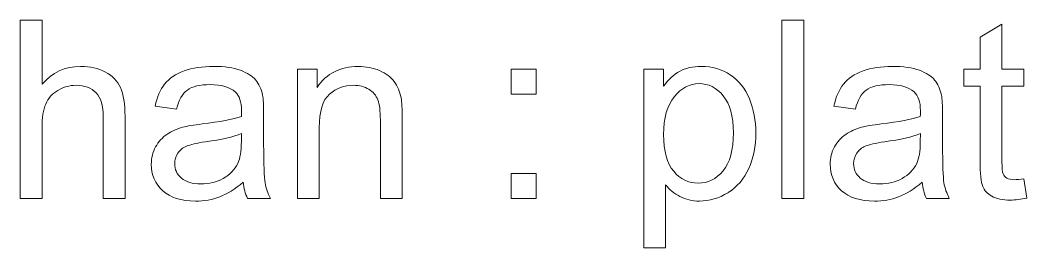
# Model space of a CAD drawing. Header units: millimetres. Extents: x -347 to 347, y -356 to 356.
# Drawn here: x 174.5 to 277.1, y 24.5 to 47.7 of the extents above; entities that cross this region are included whole.
import ezdxf

# ---------------------------------------------------------------- set-up
doc = ezdxf.new("R2010")
doc.units = ezdxf.units.MM
doc.header["$MEASUREMENT"] = 0
doc.layers.add('Layer 1', color=7, linetype='Continuous')

msp = doc.modelspace()

# ---------------------------------------------------------------- linework, layer by layer
at = {"layer": 'Layer 1', "color": 250, "lineweight": 9}
for points, knots in [([(174.4717, 29.5444), (174.4717, 29.5444), (174.4717, 47.7308), (174.4717, 47.7308), (174.4717, 47.7308), (174.4717, 47.7308), (174.4717, 47.7308), (174.4717, 47.7308), (174.4717, 47.7308), (174.4717, 47.7308), (176.7068, 47.7308), (176.7068, 47.7308), (176.7068, 47.7308), (176.7068, 47.7308), (176.7068, 47.7308), (176.7068, 47.7307), (176.7068, 47.7307), (176.7068, 47.7307), (176.7068, 41.1861), (176.7068, 41.1861), (176.7068, 41.1861), (176.7068, 41.1861), (176.7068, 41.1861), (176.7068, 41.1861), (176.7068, 41.1861), (177.744, 42.401), (179.0522, 43.0064), (180.6353, 43.0064), (180.6353, 43.0064), (180.6353, 43.0064), (180.6353, 43.0064), (180.6353, 43.0064), (180.6353, 43.0064), (181.6048, 43.0063), (182.4472, 42.8159), (183.1669, 42.4307), (183.1669, 42.4307), (183.1669, 42.4307), (183.1669, 42.4306), (183.1669, 42.4306), (183.1669, 42.4306), (183.8823, 42.0453), (184.3945, 41.5163), (184.7036, 40.8389), (184.7036, 40.8389), (184.7036, 40.8389), (184.7036, 40.8388), (184.7036, 40.8388), (184.7036, 40.8388), (185.0126, 40.1615), (185.1651, 39.1752), (185.1651, 37.8883), (185.1651, 37.8883), (185.1651, 37.8883), (185.1651, 37.8883), (185.1651, 37.8882), (185.1651, 37.8882), (185.1651, 37.8882), (185.1651, 29.5444), (185.1651, 29.5444), (185.1651, 29.5444), (185.1651, 29.5444), (185.1651, 29.5444), (185.1651, 29.5444), (185.1651, 29.5444), (185.1651, 29.5444), (182.9298, 29.5444), (182.9298, 29.5444), (182.9298, 29.5444), (182.9298, 29.5444), (182.9298, 29.5444), (182.9298, 29.5444), (182.9298, 29.5444), (182.9298, 29.5444), (182.9298, 37.8798), (182.9298, 37.8798), (182.9298, 37.8798), (182.9298, 37.8798), (182.9298, 37.8798), (182.9298, 37.8798), (182.9298, 37.8798), (182.9298, 38.9932), (182.6886, 39.806), (182.2101, 40.314), (182.2101, 40.314), (182.2101, 40.314), (182.2101, 40.314), (182.2101, 40.314), (182.2101, 40.314), (181.7276, 40.822), (181.0502, 41.076), (180.1698, 41.076), (180.1698, 41.076), (180.1698, 41.076), (180.1698, 41.076), (180.1698, 41.076), (180.1698, 41.076), (179.5135, 41.0759), (178.8955, 40.9067), (178.3155, 40.5638), (178.3155, 40.5638), (178.3155, 40.5638), (178.3155, 40.5637), (178.3155, 40.5637), (178.3155, 40.5637), (177.7356, 40.2208), (177.3249, 39.7552), (177.0751, 39.1668), (177.0751, 39.1668), (177.0751, 39.1668), (177.0751, 39.1667), (177.0751, 39.1667), (177.0751, 39.1667), (176.8296, 38.5825), (176.7068, 37.774), (176.7068, 36.7411), (176.7068, 36.7411), (176.7068, 36.7411), (176.7068, 36.7411), (176.7068, 36.741), (176.7068, 36.741), (176.7068, 36.741), (176.7068, 29.5444), (176.7068, 29.5444), (176.7068, 29.5444), (176.7068, 29.5444), (176.7068, 29.5444), (176.7068, 29.5444), (176.7068, 29.5444), (176.7068, 29.5444), (174.4717, 29.5444), (174.4717, 29.5444)], [0, 0, 0, 0, 0.02941176, 0.02941176, 0.02941176, 0.02941176, 0.05882353, 0.05882353, 0.05882353, 0.05882353, 0.08823529, 0.08823529, 0.08823529, 0.08823529, 0.11764706, 0.11764706, 0.11764706, 0.11764706, 0.14705882, 0.14705882, 0.14705882, 0.14705882, 0.17647059, 0.17647059, 0.17647059, 0.17647059, 0.20588235, 0.20588235, 0.20588235, 0.20588235, 0.23529412, 0.23529412, 0.23529412, 0.23529412, 0.26470588, 0.26470588, 0.26470588, 0.26470588, 0.29411765, 0.29411765, 0.29411765, 0.29411765, 0.32352941, 0.32352941, 0.32352941, 0.32352941, 0.35294118, 0.35294118, 0.35294118, 0.35294118, 0.38235294, 0.38235294, 0.38235294, 0.38235294, 0.41176471, 0.41176471, 0.41176471, 0.41176471, 0.44117647, 0.44117647, 0.44117647, 0.44117647, 0.47058824, 0.47058824, 0.47058824, 0.47058824, 0.5, 0.5, 0.5, 0.5, 0.52941176, 0.52941176, 0.52941176, 0.52941176, 0.55882353, 0.55882353, 0.55882353, 0.55882353, 0.58823529, 0.58823529, 0.58823529, 0.58823529, 0.61764706, 0.61764706, 0.61764706, 0.61764706, 0.64705882, 0.64705882, 0.64705882, 0.64705882, 0.67647059, 0.67647059, 0.67647059, 0.67647059, 0.70588235, 0.70588235, 0.70588235, 0.70588235, 0.73529412, 0.73529412, 0.73529412, 0.73529412, 0.76470588, 0.76470588, 0.76470588, 0.76470588, 0.79411765, 0.79411765, 0.79411765, 0.79411765, 0.82352941, 0.82352941, 0.82352941, 0.82352941, 0.85294118, 0.85294118, 0.85294118, 0.85294118, 0.88235294, 0.88235294, 0.88235294, 0.88235294, 0.91176471, 0.91176471, 0.91176471, 0.91176471, 0.94117647, 0.94117647, 0.94117647, 0.94117647, 1, 1, 1, 1]), ([(252.0982, 29.5444), (252.0982, 29.5444), (252.0982, 47.7308), (252.0982, 47.7308), (252.0982, 47.7308), (252.0982, 47.7308), (252.0982, 47.7308), (252.0982, 47.7308), (252.0982, 47.7308), (252.0982, 47.7308), (254.3334, 47.7308), (254.3334, 47.7308), (254.3334, 47.7308), (254.3334, 47.7308), (254.3334, 47.7308), (254.3334, 47.7307), (254.3334, 47.7307), (254.3334, 47.7307), (254.3334, 29.5444), (254.3334, 29.5444), (254.3334, 29.5444), (254.3334, 29.5444), (254.3334, 29.5444), (254.3334, 29.5444), (254.3334, 29.5444), (254.3334, 29.5444), (252.0982, 29.5444), (252.0982, 29.5444)], [0, 0, 0, 0, 0.125, 0.125, 0.125, 0.125, 0.25, 0.25, 0.25, 0.25, 0.375, 0.375, 0.375, 0.375, 0.5, 0.5, 0.5, 0.5, 0.625, 0.625, 0.625, 0.625, 0.75, 0.75, 0.75, 0.75, 1, 1, 1, 1]), ([(276.77, 31.5383), (276.77, 31.5383), (277.0748, 29.5656), (277.0748, 29.5656), (277.0748, 29.5656), (277.0748, 29.5656), (277.0748, 29.5655), (277.0748, 29.5655), (277.0748, 29.5655), (276.4483, 29.4342), (275.8852, 29.3666), (275.3942, 29.3666), (275.3942, 29.3666), (275.3942, 29.3666), (275.3942, 29.3666), (275.3942, 29.3666), (275.3942, 29.3666), (274.5856, 29.3666), (273.9591, 29.4936), (273.5103, 29.7518), (273.5103, 29.7518), (273.5103, 29.7518), (273.5103, 29.7518), (273.5103, 29.7518), (273.5103, 29.7518), (273.0658, 30.0101), (272.7526, 30.3445), (272.5705, 30.7636), (272.5705, 30.7636), (272.5705, 30.7636), (272.5705, 30.7636), (272.5705, 30.7636), (272.5705, 30.7636), (272.3885, 31.1827), (272.2996, 32.0632), (272.2996, 33.4052), (272.2996, 33.4052), (272.2996, 33.4052), (272.2996, 33.4052), (272.2996, 33.4052), (272.2996, 33.4052), (272.2996, 33.4052), (272.2996, 40.9998), (272.2996, 40.9998), (272.2996, 40.9998), (272.2996, 40.9998), (272.2996, 40.9998), (272.2996, 40.9998), (272.2996, 40.9998), (272.2996, 40.9998), (270.6486, 40.9998), (270.6486, 40.9998), (270.6486, 40.9998), (270.6486, 40.9998), (270.6486, 40.9998), (270.6486, 40.9998), (270.6486, 40.9998), (270.6486, 40.9998), (270.6486, 42.727), (270.6486, 42.727), (270.6486, 42.727), (270.6486, 42.727), (270.6486, 42.727), (270.6486, 42.727), (270.6486, 42.727), (270.6486, 42.727), (272.2996, 42.727), (272.2996, 42.727), (272.2996, 42.727), (272.2996, 42.727), (272.2996, 42.727), (272.2996, 42.727), (272.2996, 42.727), (272.2996, 42.727), (272.2996, 45.9867), (272.2996, 45.9867), (272.2996, 45.9867), (272.2996, 45.9867), (272.2996, 45.9867), (272.2996, 45.9867), (272.2996, 45.9867), (272.2996, 45.9867), (274.5348, 47.3286), (274.5348, 47.3286), (274.5348, 47.3286), (274.5348, 47.3286), (274.5348, 47.3286), (274.5348, 47.3285), (274.5348, 47.3285), (274.5348, 47.3285), (274.5348, 42.727), (274.5348, 42.727), (274.5348, 42.727), (274.5348, 42.727), (274.5348, 42.727), (274.5348, 42.727), (274.5348, 42.727), (274.5348, 42.727), (276.77, 42.727), (276.77, 42.727), (276.77, 42.727), (276.77, 42.727), (276.77, 42.727), (276.77, 42.7269), (276.77, 42.7269), (276.77, 42.7269), (276.77, 40.9998), (276.77, 40.9998), (276.77, 40.9998), (276.77, 40.9998), (276.77, 40.9998), (276.77, 40.9998), (276.77, 40.9998), (276.77, 40.9998), (274.5348, 40.9998), (274.5348, 40.9998), (274.5348, 40.9998), (274.5348, 40.9998), (274.5348, 40.9998), (274.5348, 40.9997), (274.5348, 40.9997), (274.5348, 40.9997), (274.5348, 33.2782), (274.5348, 33.2782), (274.5348, 33.2782), (274.5348, 33.2782), (274.5348, 33.2781), (274.5348, 33.2781), (274.5348, 33.2781), (274.5348, 32.6389), (274.5729, 32.2283), (274.6533, 32.0463), (274.6533, 32.0463), (274.6533, 32.0463), (274.6533, 32.0462), (274.6533, 32.0462), (274.6533, 32.0462), (274.7295, 31.8642), (274.8565, 31.7203), (275.0343, 31.6103), (275.0343, 31.6103), (275.0343, 31.6103), (275.0343, 31.6102), (275.0343, 31.6102), (275.0343, 31.6102), (275.2121, 31.5043), (275.4661, 31.4494), (275.7963, 31.4494), (275.7963, 31.4494), (275.7963, 31.4494), (275.7963, 31.4494), (275.7963, 31.4494), (275.7963, 31.4494), (276.0419, 31.4494), (276.3678, 31.479), (276.77, 31.5383)], [0, 0, 0, 0, 0.025, 0.025, 0.025, 0.025, 0.05, 0.05, 0.05, 0.05, 0.075, 0.075, 0.075, 0.075, 0.1, 0.1, 0.1, 0.1, 0.125, 0.125, 0.125, 0.125, 0.15, 0.15, 0.15, 0.15, 0.175, 0.175, 0.175, 0.175, 0.2, 0.2, 0.2, 0.2, 0.225, 0.225, 0.225, 0.225, 0.25, 0.25, 0.25, 0.25, 0.275, 0.275, 0.275, 0.275, 0.3, 0.3, 0.3, 0.3, 0.325, 0.325, 0.325, 0.325, 0.35, 0.35, 0.35, 0.35, 0.375, 0.375, 0.375, 0.375, 0.4, 0.4, 0.4, 0.4, 0.425, 0.425, 0.425, 0.425, 0.45, 0.45, 0.45, 0.45, 0.475, 0.475, 0.475, 0.475, 0.5, 0.5, 0.5, 0.5, 0.525, 0.525, 0.525, 0.525, 0.55, 0.55, 0.55, 0.55, 0.575, 0.575, 0.575, 0.575, 0.6, 0.6, 0.6, 0.6, 0.625, 0.625, 0.625, 0.625, 0.65, 0.65, 0.65, 0.65, 0.675, 0.675, 0.675, 0.675, 0.7, 0.7, 0.7, 0.7, 0.725, 0.725, 0.725, 0.725, 0.75, 0.75, 0.75, 0.75, 0.775, 0.775, 0.775, 0.775, 0.8, 0.8, 0.8, 0.8, 0.825, 0.825, 0.825, 0.825, 0.85, 0.85, 0.85, 0.85, 0.875, 0.875, 0.875, 0.875, 0.9, 0.9, 0.9, 0.9, 0.925, 0.925, 0.925, 0.925, 0.95, 0.95, 0.95, 0.95, 1, 1, 1, 1]), ([(197.2088, 31.1954), (196.3791, 30.4884), (195.579, 29.9931), (194.8127, 29.701), (194.8127, 29.701), (194.8127, 29.701), (194.8127, 29.7009), (194.8127, 29.7009), (194.8127, 29.7009), (194.0465, 29.4088), (193.2252, 29.265), (192.3447, 29.265), (192.3447, 29.265), (192.3447, 29.265), (192.3447, 29.265), (192.3447, 29.265), (192.3447, 29.265), (190.8969, 29.265), (189.7835, 29.6164), (189.0046, 30.3233), (189.0046, 30.3233), (189.0046, 30.3233), (189.0046, 30.3233), (189.0046, 30.3233), (189.0046, 30.3233), (188.2257, 31.0261), (187.8362, 31.9278), (187.8362, 33.0242), (187.8362, 33.0242), (187.8362, 33.0242), (187.8362, 33.0242), (187.8362, 33.0242), (187.8362, 33.0242), (187.8362, 33.6677), (187.9844, 34.2561), (188.2765, 34.7895), (188.2765, 34.7895), (188.2765, 34.7895), (188.2765, 34.7895), (188.2765, 34.7895), (188.2765, 34.7895), (188.5728, 35.3229), (188.958, 35.7462), (189.4323, 36.068), (189.4323, 36.068), (189.4323, 36.068), (189.4323, 36.068), (189.4323, 36.068), (189.4323, 36.068), (189.9105, 36.3897), (190.4439, 36.6352), (191.0408, 36.8003), (191.0408, 36.8003), (191.0408, 36.8003), (191.0408, 36.8003), (191.0408, 36.8003), (191.0408, 36.8003), (191.4811, 36.9146), (192.1457, 37.0247), (193.0305, 37.1348), (193.0305, 37.1348), (193.0305, 37.1348), (193.0305, 37.1348), (193.0305, 37.1348), (193.0305, 37.1348), (194.8339, 37.3464), (196.1674, 37.6047), (197.0183, 37.901), (197.0183, 37.901), (197.0183, 37.901), (197.0183, 37.901), (197.0183, 37.901), (197.0183, 37.901), (197.0268, 38.2058), (197.031, 38.4005), (197.031, 38.481), (197.031, 38.481), (197.031, 38.481), (197.031, 38.481), (197.031, 38.481), (197.031, 38.481), (197.031, 39.3869), (196.8193, 40.0261), (196.396, 40.3987), (196.396, 40.3987), (196.396, 40.3987), (196.396, 40.3987), (196.396, 40.3987), (196.396, 40.3987), (195.8245, 40.9024), (194.9736, 41.1522), (193.8475, 41.1522), (193.8475, 41.1522), (193.8475, 41.1522), (193.8475, 41.1522), (193.8475, 41.1522), (193.8475, 41.1522), (192.7934, 41.1521), (192.0145, 40.9659), (191.515, 40.5976), (191.515, 40.5976), (191.515, 40.5976), (191.515, 40.5975), (191.515, 40.5975), (191.515, 40.5975), (191.0112, 40.2292), (190.6429, 39.5774), (190.4016, 38.6376), (190.4016, 38.6376), (190.4016, 38.6376), (190.4016, 38.6376), (190.4016, 38.6376), (190.4016, 38.6376), (190.4016, 38.6376), (188.2172, 38.9424), (188.2172, 38.9424), (188.2172, 38.9424), (188.2172, 38.9424), (188.2172, 38.9424), (188.2172, 38.9424), (188.2172, 38.9424), (188.4162, 39.878), (188.7421, 40.6357), (189.1993, 41.2115), (189.1993, 41.2115), (189.1993, 41.2115), (189.1993, 41.2115), (189.1993, 41.2115), (189.1993, 41.2115), (189.6566, 41.7872), (190.3169, 42.2275), (191.1805, 42.5407), (191.1805, 42.5407), (191.1805, 42.5407), (191.1805, 42.5407), (191.1805, 42.5407), (191.1805, 42.5407), (192.0399, 42.8498), (193.0432, 43.0064), (194.1777, 43.0064), (194.1777, 43.0064), (194.1777, 43.0064), (194.1777, 43.0064), (194.1777, 43.0064), (194.1777, 43.0064), (195.3038, 43.0063), (196.2224, 42.8752), (196.9294, 42.6085), (196.9294, 42.6085), (196.9294, 42.6085), (196.9294, 42.6084), (196.9294, 42.6084), (196.9294, 42.6084), (197.6321, 42.3417), (198.1528, 42.0116), (198.483, 41.6094), (198.483, 41.6094), (198.483, 41.6094), (198.483, 41.6093), (198.483, 41.6093), (198.483, 41.6093), (198.8132, 41.2071), (199.0461, 40.6992), (199.1815, 40.0854), (199.1815, 40.0854), (199.1815, 40.0854), (199.1815, 40.0853), (199.1815, 40.0853), (199.1815, 40.0853), (199.2535, 39.7043), (199.2916, 39.0186), (199.2916, 38.0322), (199.2916, 38.0322), (199.2916, 38.0322), (199.2916, 38.0322), (199.2916, 38.0321), (199.2916, 38.0321), (199.2916, 38.0321), (199.2916, 35.0689), (199.2916, 35.0689), (199.2916, 35.0689), (199.2916, 35.0689), (199.2916, 35.0688), (199.2916, 35.0688), (199.2916, 35.0688), (199.2916, 32.9987), (199.3382, 31.6907), (199.4313, 31.1361), (199.4313, 31.1361), (199.4313, 31.1361), (199.4313, 31.136), (199.4313, 31.136), (199.4313, 31.136), (199.5202, 30.5815), (199.7065, 30.0524), (199.9774, 29.5444), (199.9774, 29.5444), (199.9774, 29.5444), (199.9774, 29.5444), (199.9774, 29.5444), (199.9774, 29.5444), (199.9774, 29.5444), (197.6406, 29.5444), (197.6406, 29.5444), (197.6406, 29.5444), (197.6406, 29.5444), (197.6406, 29.5444), (197.6406, 29.5444), (197.6406, 29.5444), (197.4162, 30.0143), (197.2723, 30.5646), (197.2088, 31.1954)], [0, 0, 0, 0, 0.01851852, 0.01851852, 0.01851852, 0.01851852, 0.03703704, 0.03703704, 0.03703704, 0.03703704, 0.05555556, 0.05555556, 0.05555556, 0.05555556, 0.07407407, 0.07407407, 0.07407407, 0.07407407, 0.09259259, 0.09259259, 0.09259259, 0.09259259, 0.11111111, 0.11111111, 0.11111111, 0.11111111, 0.12962963, 0.12962963, 0.12962963, 0.12962963, 0.14814815, 0.14814815, 0.14814815, 0.14814815, 0.16666667, 0.16666667, 0.16666667, 0.16666667, 0.18518519, 0.18518519, 0.18518519, 0.18518519, 0.2037037, 0.2037037, 0.2037037, 0.2037037, 0.22222222, 0.22222222, 0.22222222, 0.22222222, 0.24074074, 0.24074074, 0.24074074, 0.24074074, 0.25925926, 0.25925926, 0.25925926, 0.25925926, 0.27777778, 0.27777778, 0.27777778, 0.27777778, 0.2962963, 0.2962963, 0.2962963, 0.2962963, 0.31481481, 0.31481481, 0.31481481, 0.31481481, 0.33333333, 0.33333333, 0.33333333, 0.33333333, 0.35185185, 0.35185185, 0.35185185, 0.35185185, 0.37037037, 0.37037037, 0.37037037, 0.37037037, 0.38888889, 0.38888889, 0.38888889, 0.38888889, 0.40740741, 0.40740741, 0.40740741, 0.40740741, 0.42592593, 0.42592593, 0.42592593, 0.42592593, 0.44444444, 0.44444444, 0.44444444, 0.44444444, 0.46296296, 0.46296296, 0.46296296, 0.46296296, 0.48148148, 0.48148148, 0.48148148, 0.48148148, 0.5, 0.5, 0.5, 0.5, 0.51851852, 0.51851852, 0.51851852, 0.51851852, 0.53703704, 0.53703704, 0.53703704, 0.53703704, 0.55555556, 0.55555556, 0.55555556, 0.55555556, 0.57407407, 0.57407407, 0.57407407, 0.57407407, 0.59259259, 0.59259259, 0.59259259, 0.59259259, 0.61111111, 0.61111111, 0.61111111, 0.61111111, 0.62962963, 0.62962963, 0.62962963, 0.62962963, 0.64814815, 0.64814815, 0.64814815, 0.64814815, 0.66666667, 0.66666667, 0.66666667, 0.66666667, 0.68518519, 0.68518519, 0.68518519, 0.68518519, 0.7037037, 0.7037037, 0.7037037, 0.7037037, 0.72222222, 0.72222222, 0.72222222, 0.72222222, 0.74074074, 0.74074074, 0.74074074, 0.74074074, 0.75925926, 0.75925926, 0.75925926, 0.75925926, 0.77777778, 0.77777778, 0.77777778, 0.77777778, 0.7962963, 0.7962963, 0.7962963, 0.7962963, 0.81481481, 0.81481481, 0.81481481, 0.81481481, 0.83333333, 0.83333333, 0.83333333, 0.83333333, 0.85185185, 0.85185185, 0.85185185, 0.85185185, 0.87037037, 0.87037037, 0.87037037, 0.87037037, 0.88888889, 0.88888889, 0.88888889, 0.88888889, 0.90740741, 0.90740741, 0.90740741, 0.90740741, 0.92592593, 0.92592593, 0.92592593, 0.92592593, 0.94444444, 0.94444444, 0.94444444, 0.94444444, 0.96296296, 0.96296296, 0.96296296, 0.96296296, 1, 1, 1, 1]), ([(202.7248, 29.5444), (202.7248, 29.5444), (202.7248, 42.727), (202.7248, 42.727), (202.7248, 42.727), (202.7248, 42.727), (202.7248, 42.727), (202.7248, 42.727), (202.7248, 42.727), (202.7248, 42.727), (204.7314, 42.727), (204.7314, 42.727), (204.7314, 42.727), (204.7314, 42.727), (204.7314, 42.727), (204.7314, 42.7269), (204.7314, 42.7269), (204.7314, 42.7269), (204.7314, 40.8559), (204.7314, 40.8559), (204.7314, 40.8559), (204.7314, 40.8559), (204.7314, 40.8559), (204.7314, 40.8559), (204.7314, 40.8559), (205.6966, 42.291), (207.0936, 43.0064), (208.9182, 43.0064), (208.9182, 43.0064), (208.9182, 43.0064), (208.9182, 43.0064), (208.9182, 43.0064), (208.9182, 43.0064), (209.714, 43.0063), (210.4422, 42.8625), (211.1068, 42.5788), (211.1068, 42.5788), (211.1068, 42.5788), (211.1068, 42.5787), (211.1068, 42.5787), (211.1068, 42.5787), (211.7714, 42.2951), (212.271, 41.9184), (212.6012, 41.457), (212.6012, 41.457), (212.6012, 41.457), (212.6012, 41.4569), (212.6012, 41.4569), (212.6012, 41.4569), (212.9314, 40.9955), (213.1642, 40.4452), (213.2954, 39.8102), (213.2954, 39.8102), (213.2954, 39.8102), (213.2954, 39.8101), (213.2954, 39.8101), (213.2954, 39.8101), (213.3759, 39.3953), (213.4182, 38.6715), (213.4182, 37.6385), (213.4182, 37.6385), (213.4182, 37.6385), (213.4182, 37.6385), (213.4182, 37.6384), (213.4182, 37.6384), (213.4182, 37.6384), (213.4182, 29.5444), (213.4182, 29.5444), (213.4182, 29.5444), (213.4182, 29.5444), (213.4182, 29.5444), (213.4182, 29.5444), (213.4182, 29.5444), (213.4182, 29.5444), (211.183, 29.5444), (211.183, 29.5444), (211.183, 29.5444), (211.183, 29.5444), (211.183, 29.5444), (211.183, 29.5444), (211.183, 29.5444), (211.183, 29.5444), (211.183, 37.5539), (211.183, 37.5539), (211.183, 37.5539), (211.183, 37.5539), (211.183, 37.5539), (211.183, 37.5539), (211.183, 37.5539), (211.183, 38.464), (211.0983, 39.1456), (210.9248, 39.5943), (210.9248, 39.5943), (210.9248, 39.5943), (210.9248, 39.5943), (210.9248, 39.5943), (210.9248, 39.5943), (210.7512, 40.0431), (210.4422, 40.4029), (210.0019, 40.6738), (210.0019, 40.6738), (210.0019, 40.6738), (210.0019, 40.6738), (210.0019, 40.6738), (210.0019, 40.6738), (209.5616, 40.9405), (209.0409, 41.076), (208.4483, 41.076), (208.4483, 41.076), (208.4483, 41.076), (208.4483, 41.076), (208.4483, 41.076), (208.4483, 41.076), (207.5, 41.0759), (206.683, 40.7754), (205.9929, 40.1701), (205.9929, 40.1701), (205.9929, 40.1701), (205.9929, 40.17), (205.9929, 40.17), (205.9929, 40.17), (205.3029, 39.5688), (204.96, 38.4217), (204.96, 36.7368), (204.96, 36.7368), (204.96, 36.7368), (204.96, 36.7368), (204.96, 36.7367), (204.96, 36.7367), (204.96, 36.7367), (204.96, 29.5444), (204.96, 29.5444), (204.96, 29.5444), (204.96, 29.5444), (204.96, 29.5444), (204.96, 29.5444), (204.96, 29.5444), (204.96, 29.5444), (202.7248, 29.5444), (202.7248, 29.5444)], [0, 0, 0, 0, 0.02777778, 0.02777778, 0.02777778, 0.02777778, 0.05555556, 0.05555556, 0.05555556, 0.05555556, 0.08333333, 0.08333333, 0.08333333, 0.08333333, 0.11111111, 0.11111111, 0.11111111, 0.11111111, 0.13888889, 0.13888889, 0.13888889, 0.13888889, 0.16666667, 0.16666667, 0.16666667, 0.16666667, 0.19444444, 0.19444444, 0.19444444, 0.19444444, 0.22222222, 0.22222222, 0.22222222, 0.22222222, 0.25, 0.25, 0.25, 0.25, 0.27777778, 0.27777778, 0.27777778, 0.27777778, 0.30555556, 0.30555556, 0.30555556, 0.30555556, 0.33333333, 0.33333333, 0.33333333, 0.33333333, 0.36111111, 0.36111111, 0.36111111, 0.36111111, 0.38888889, 0.38888889, 0.38888889, 0.38888889, 0.41666667, 0.41666667, 0.41666667, 0.41666667, 0.44444444, 0.44444444, 0.44444444, 0.44444444, 0.47222222, 0.47222222, 0.47222222, 0.47222222, 0.5, 0.5, 0.5, 0.5, 0.52777778, 0.52777778, 0.52777778, 0.52777778, 0.55555556, 0.55555556, 0.55555556, 0.55555556, 0.58333333, 0.58333333, 0.58333333, 0.58333333, 0.61111111, 0.61111111, 0.61111111, 0.61111111, 0.63888889, 0.63888889, 0.63888889, 0.63888889, 0.66666667, 0.66666667, 0.66666667, 0.66666667, 0.69444444, 0.69444444, 0.69444444, 0.69444444, 0.72222222, 0.72222222, 0.72222222, 0.72222222, 0.75, 0.75, 0.75, 0.75, 0.77777778, 0.77777778, 0.77777778, 0.77777778, 0.80555556, 0.80555556, 0.80555556, 0.80555556, 0.83333333, 0.83333333, 0.83333333, 0.83333333, 0.86111111, 0.86111111, 0.86111111, 0.86111111, 0.88888889, 0.88888889, 0.88888889, 0.88888889, 0.91666667, 0.91666667, 0.91666667, 0.91666667, 0.94444444, 0.94444444, 0.94444444, 0.94444444, 1, 1, 1, 1]), ([(224.518, 40.187), (224.518, 40.187), (224.518, 42.727), (224.518, 42.727), (224.518, 42.727), (224.518, 42.727), (224.518, 42.727), (224.518, 42.727), (224.518, 42.727), (224.518, 42.727), (227.058, 42.727), (227.058, 42.727), (227.058, 42.727), (227.058, 42.727), (227.058, 42.727), (227.058, 42.7269), (227.058, 42.7269), (227.058, 42.7269), (227.058, 40.187), (227.058, 40.187), (227.058, 40.187), (227.058, 40.187), (227.058, 40.187), (227.058, 40.187), (227.058, 40.187), (227.058, 40.187), (224.518, 40.187), (224.518, 40.187)], [0, 0, 0, 0, 0.125, 0.125, 0.125, 0.125, 0.25, 0.25, 0.25, 0.25, 0.375, 0.375, 0.375, 0.375, 0.5, 0.5, 0.5, 0.5, 0.625, 0.625, 0.625, 0.625, 0.75, 0.75, 0.75, 0.75, 1, 1, 1, 1]), ([(238.0224, 24.4898), (238.0224, 24.4898), (238.0224, 42.727), (238.0224, 42.727), (238.0224, 42.727), (238.0224, 42.727), (238.0224, 42.727), (238.0224, 42.727), (238.0224, 42.727), (238.0224, 42.727), (240.0544, 42.727), (240.0544, 42.727), (240.0544, 42.727), (240.0544, 42.727), (240.0544, 42.727), (240.0544, 42.7269), (240.0544, 42.7269), (240.0544, 42.7269), (240.0544, 40.9956), (240.0544, 40.9956), (240.0544, 40.9956), (240.0544, 40.9956), (240.0544, 40.9956), (240.0544, 40.9956), (240.0544, 40.9956), (240.5328, 41.6644), (241.0746, 42.1682), (241.68, 42.5026), (241.68, 42.5026), (241.68, 42.5026), (241.68, 42.5026), (241.68, 42.5026), (241.68, 42.5026), (242.2811, 42.8371), (243.0135, 43.0064), (243.8729, 43.0064), (243.8729, 43.0064), (243.8729, 43.0064), (243.8729, 43.0064), (243.8729, 43.0064), (243.8729, 43.0064), (244.9989, 43.0063), (245.9895, 42.7185), (246.8489, 42.1386), (246.8489, 42.1386), (246.8489, 42.1386), (246.8489, 42.1385), (246.8489, 42.1385), (246.8489, 42.1385), (247.7083, 41.5627), (248.356, 40.7458), (248.7962, 39.6959), (248.7962, 39.6959), (248.7962, 39.6959), (248.7962, 39.6958), (248.7962, 39.6958), (248.7962, 39.6958), (249.2323, 38.6417), (249.4524, 37.4904), (249.4524, 36.2331), (249.4524, 36.2331), (249.4524, 36.2331), (249.4524, 36.233), (249.4524, 36.233), (249.4524, 36.233), (249.4524, 34.891), (249.2111, 33.6804), (248.7285, 32.6009), (248.7285, 32.6009), (248.7285, 32.6009), (248.7285, 32.6008), (248.7285, 32.6008), (248.7285, 32.6008), (248.2459, 31.5255), (247.5432, 30.7001), (246.6203, 30.1244), (246.6203, 30.1244), (246.6203, 30.1244), (246.6203, 30.1243), (246.6203, 30.1243), (246.6203, 30.1243), (245.7017, 29.5528), (244.7322, 29.265), (243.7162, 29.265), (243.7162, 29.265), (243.7162, 29.265), (243.7162, 29.265), (243.7162, 29.265), (243.7162, 29.265), (242.9712, 29.265), (242.3023, 29.4216), (241.7139, 29.7349), (241.7139, 29.7349), (241.7139, 29.7349), (241.7139, 29.7349), (241.7139, 29.7349), (241.7139, 29.7349), (241.1212, 30.0482), (240.6386, 30.4419), (240.2576, 30.9202), (240.2576, 30.9202), (240.2576, 30.9202), (240.2576, 30.9202), (240.2576, 30.9201), (240.2576, 30.9201), (240.2576, 30.9201), (240.2576, 24.4898), (240.2576, 24.4898), (240.2576, 24.4898), (240.2576, 24.4898), (240.2576, 24.4898), (240.2576, 24.4898), (240.2576, 24.4898), (240.2576, 24.4898), (238.0224, 24.4898), (238.0224, 24.4898)], [0, 0, 0, 0, 0.03333333, 0.03333333, 0.03333333, 0.03333333, 0.06666667, 0.06666667, 0.06666667, 0.06666667, 0.1, 0.1, 0.1, 0.1, 0.13333333, 0.13333333, 0.13333333, 0.13333333, 0.16666667, 0.16666667, 0.16666667, 0.16666667, 0.2, 0.2, 0.2, 0.2, 0.23333333, 0.23333333, 0.23333333, 0.23333333, 0.26666667, 0.26666667, 0.26666667, 0.26666667, 0.3, 0.3, 0.3, 0.3, 0.33333333, 0.33333333, 0.33333333, 0.33333333, 0.36666667, 0.36666667, 0.36666667, 0.36666667, 0.4, 0.4, 0.4, 0.4, 0.43333333, 0.43333333, 0.43333333, 0.43333333, 0.46666667, 0.46666667, 0.46666667, 0.46666667, 0.5, 0.5, 0.5, 0.5, 0.53333333, 0.53333333, 0.53333333, 0.53333333, 0.56666667, 0.56666667, 0.56666667, 0.56666667, 0.6, 0.6, 0.6, 0.6, 0.63333333, 0.63333333, 0.63333333, 0.63333333, 0.66666667, 0.66666667, 0.66666667, 0.66666667, 0.7, 0.7, 0.7, 0.7, 0.73333333, 0.73333333, 0.73333333, 0.73333333, 0.76666667, 0.76666667, 0.76666667, 0.76666667, 0.8, 0.8, 0.8, 0.8, 0.83333333, 0.83333333, 0.83333333, 0.83333333, 0.86666667, 0.86666667, 0.86666667, 0.86666667, 0.9, 0.9, 0.9, 0.9, 0.93333333, 0.93333333, 0.93333333, 0.93333333, 1, 1, 1, 1]), ([(266.4026, 31.1954), (265.5729, 30.4884), (264.7728, 29.9931), (264.0065, 29.701), (264.0065, 29.701), (264.0065, 29.701), (264.0065, 29.7009), (264.0065, 29.7009), (264.0065, 29.7009), (263.2403, 29.4088), (262.419, 29.265), (261.5385, 29.265), (261.5385, 29.265), (261.5385, 29.265), (261.5385, 29.265), (261.5385, 29.265), (261.5385, 29.265), (260.0907, 29.265), (258.9773, 29.6164), (258.1984, 30.3233), (258.1984, 30.3233), (258.1984, 30.3233), (258.1984, 30.3233), (258.1984, 30.3233), (258.1984, 30.3233), (257.4195, 31.0261), (257.03, 31.9278), (257.03, 33.0242), (257.03, 33.0242), (257.03, 33.0242), (257.03, 33.0242), (257.03, 33.0242), (257.03, 33.0242), (257.03, 33.6677), (257.1782, 34.2561), (257.4703, 34.7895), (257.4703, 34.7895), (257.4703, 34.7895), (257.4703, 34.7895), (257.4703, 34.7895), (257.4703, 34.7895), (257.7666, 35.3229), (258.1518, 35.7462), (258.626, 36.068), (258.626, 36.068), (258.626, 36.068), (258.626, 36.068), (258.626, 36.068), (258.626, 36.068), (259.1043, 36.3897), (259.6377, 36.6352), (260.2346, 36.8003), (260.2346, 36.8003), (260.2346, 36.8003), (260.2346, 36.8003), (260.2346, 36.8003), (260.2346, 36.8003), (260.6749, 36.9146), (261.3395, 37.0247), (262.2243, 37.1348), (262.2243, 37.1348), (262.2243, 37.1348), (262.2243, 37.1348), (262.2243, 37.1348), (262.2243, 37.1348), (264.0277, 37.3464), (265.3612, 37.6047), (266.2121, 37.901), (266.2121, 37.901), (266.2121, 37.901), (266.2121, 37.901), (266.2121, 37.901), (266.2121, 37.901), (266.2206, 38.2058), (266.2248, 38.4005), (266.2248, 38.481), (266.2248, 38.481), (266.2248, 38.481), (266.2248, 38.481), (266.2248, 38.481), (266.2248, 38.481), (266.2248, 39.3869), (266.0131, 40.0261), (265.5898, 40.3987), (265.5898, 40.3987), (265.5898, 40.3987), (265.5898, 40.3987), (265.5898, 40.3987), (265.5898, 40.3987), (265.0183, 40.9024), (264.1674, 41.1522), (263.0413, 41.1522), (263.0413, 41.1522), (263.0413, 41.1522), (263.0413, 41.1522), (263.0413, 41.1522), (263.0413, 41.1522), (261.9872, 41.1521), (261.2083, 40.9659), (260.7088, 40.5976), (260.7088, 40.5976), (260.7088, 40.5976), (260.7088, 40.5975), (260.7088, 40.5975), (260.7088, 40.5975), (260.205, 40.2292), (259.8367, 39.5774), (259.5954, 38.6376), (259.5954, 38.6376), (259.5954, 38.6376), (259.5954, 38.6376), (259.5954, 38.6376), (259.5954, 38.6376), (259.5954, 38.6376), (257.411, 38.9424), (257.411, 38.9424), (257.411, 38.9424), (257.411, 38.9424), (257.411, 38.9424), (257.411, 38.9424), (257.411, 38.9424), (257.61, 39.878), (257.9359, 40.6357), (258.3931, 41.2115), (258.3931, 41.2115), (258.3931, 41.2115), (258.3931, 41.2115), (258.3931, 41.2115), (258.3931, 41.2115), (258.8503, 41.7872), (259.5107, 42.2275), (260.3743, 42.5407), (260.3743, 42.5407), (260.3743, 42.5407), (260.3743, 42.5407), (260.3743, 42.5407), (260.3743, 42.5407), (261.2337, 42.8498), (262.237, 43.0064), (263.3715, 43.0064), (263.3715, 43.0064), (263.3715, 43.0064), (263.3715, 43.0064), (263.3715, 43.0064), (263.3715, 43.0064), (264.4976, 43.0063), (265.4162, 42.8752), (266.1232, 42.6085), (266.1232, 42.6085), (266.1232, 42.6085), (266.1232, 42.6084), (266.1232, 42.6084), (266.1232, 42.6084), (266.8259, 42.3417), (267.3466, 42.0116), (267.6768, 41.6094), (267.6768, 41.6094), (267.6768, 41.6094), (267.6768, 41.6093), (267.6768, 41.6093), (267.6768, 41.6093), (268.007, 41.2071), (268.2399, 40.6992), (268.3753, 40.0854), (268.3753, 40.0854), (268.3753, 40.0854), (268.3753, 40.0853), (268.3753, 40.0853), (268.3753, 40.0853), (268.4473, 39.7043), (268.4854, 39.0186), (268.4854, 38.0322), (268.4854, 38.0322), (268.4854, 38.0322), (268.4854, 38.0322), (268.4854, 38.0321), (268.4854, 38.0321), (268.4854, 38.0321), (268.4854, 35.0689), (268.4854, 35.0689), (268.4854, 35.0689), (268.4854, 35.0689), (268.4854, 35.0688), (268.4854, 35.0688), (268.4854, 35.0688), (268.4854, 32.9987), (268.532, 31.6907), (268.6251, 31.1361), (268.6251, 31.1361), (268.6251, 31.1361), (268.6251, 31.136), (268.6251, 31.136), (268.6251, 31.136), (268.714, 30.5815), (268.9003, 30.0524), (269.1712, 29.5444), (269.1712, 29.5444), (269.1712, 29.5444), (269.1712, 29.5444), (269.1712, 29.5444), (269.1712, 29.5444), (269.1712, 29.5444), (266.8344, 29.5444), (266.8344, 29.5444), (266.8344, 29.5444), (266.8344, 29.5444), (266.8344, 29.5444), (266.8344, 29.5444), (266.8344, 29.5444), (266.61, 30.0143), (266.4661, 30.5646), (266.4026, 31.1954)], [0, 0, 0, 0, 0.01851852, 0.01851852, 0.01851852, 0.01851852, 0.03703704, 0.03703704, 0.03703704, 0.03703704, 0.05555556, 0.05555556, 0.05555556, 0.05555556, 0.07407407, 0.07407407, 0.07407407, 0.07407407, 0.09259259, 0.09259259, 0.09259259, 0.09259259, 0.11111111, 0.11111111, 0.11111111, 0.11111111, 0.12962963, 0.12962963, 0.12962963, 0.12962963, 0.14814815, 0.14814815, 0.14814815, 0.14814815, 0.16666667, 0.16666667, 0.16666667, 0.16666667, 0.18518519, 0.18518519, 0.18518519, 0.18518519, 0.2037037, 0.2037037, 0.2037037, 0.2037037, 0.22222222, 0.22222222, 0.22222222, 0.22222222, 0.24074074, 0.24074074, 0.24074074, 0.24074074, 0.25925926, 0.25925926, 0.25925926, 0.25925926, 0.27777778, 0.27777778, 0.27777778, 0.27777778, 0.2962963, 0.2962963, 0.2962963, 0.2962963, 0.31481481, 0.31481481, 0.31481481, 0.31481481, 0.33333333, 0.33333333, 0.33333333, 0.33333333, 0.35185185, 0.35185185, 0.35185185, 0.35185185, 0.37037037, 0.37037037, 0.37037037, 0.37037037, 0.38888889, 0.38888889, 0.38888889, 0.38888889, 0.40740741, 0.40740741, 0.40740741, 0.40740741, 0.42592593, 0.42592593, 0.42592593, 0.42592593, 0.44444444, 0.44444444, 0.44444444, 0.44444444, 0.46296296, 0.46296296, 0.46296296, 0.46296296, 0.48148148, 0.48148148, 0.48148148, 0.48148148, 0.5, 0.5, 0.5, 0.5, 0.51851852, 0.51851852, 0.51851852, 0.51851852, 0.53703704, 0.53703704, 0.53703704, 0.53703704, 0.55555556, 0.55555556, 0.55555556, 0.55555556, 0.57407407, 0.57407407, 0.57407407, 0.57407407, 0.59259259, 0.59259259, 0.59259259, 0.59259259, 0.61111111, 0.61111111, 0.61111111, 0.61111111, 0.62962963, 0.62962963, 0.62962963, 0.62962963, 0.64814815, 0.64814815, 0.64814815, 0.64814815, 0.66666667, 0.66666667, 0.66666667, 0.66666667, 0.68518519, 0.68518519, 0.68518519, 0.68518519, 0.7037037, 0.7037037, 0.7037037, 0.7037037, 0.72222222, 0.72222222, 0.72222222, 0.72222222, 0.74074074, 0.74074074, 0.74074074, 0.74074074, 0.75925926, 0.75925926, 0.75925926, 0.75925926, 0.77777778, 0.77777778, 0.77777778, 0.77777778, 0.7962963, 0.7962963, 0.7962963, 0.7962963, 0.81481481, 0.81481481, 0.81481481, 0.81481481, 0.83333333, 0.83333333, 0.83333333, 0.83333333, 0.85185185, 0.85185185, 0.85185185, 0.85185185, 0.87037037, 0.87037037, 0.87037037, 0.87037037, 0.88888889, 0.88888889, 0.88888889, 0.88888889, 0.90740741, 0.90740741, 0.90740741, 0.90740741, 0.92592593, 0.92592593, 0.92592593, 0.92592593, 0.94444444, 0.94444444, 0.94444444, 0.94444444, 0.96296296, 0.96296296, 0.96296296, 0.96296296, 1, 1, 1, 1]), ([(240.0544, 36.0553), (240.0544, 34.3662), (240.3973, 33.1173), (241.0789, 32.3088), (241.0789, 32.3088), (241.0789, 32.3088), (241.0789, 32.3087), (241.0789, 32.3087), (241.0789, 32.3087), (241.7647, 31.5001), (242.5944, 31.0938), (243.5681, 31.0938), (243.5681, 31.0938), (243.5681, 31.0938), (243.5681, 31.0938), (243.5681, 31.0938), (243.5681, 31.0938), (244.5587, 31.0938), (245.4053, 31.5129), (246.1081, 32.3511), (246.1081, 32.3511), (246.1081, 32.3511), (246.1081, 32.3511), (246.1081, 32.3511), (246.1081, 32.3511), (246.815, 33.1893), (247.1664, 34.4847), (247.1664, 36.2415), (247.1664, 36.2415), (247.1664, 36.2415), (247.1664, 36.2415), (247.1664, 36.2415), (247.1664, 36.2415), (247.1664, 37.9179), (246.8235, 39.171), (246.1335, 40.005), (246.1335, 40.005), (246.1335, 40.005), (246.1335, 40.005), (246.1335, 40.005), (246.1335, 40.005), (245.4434, 40.8389), (244.6222, 41.2538), (243.6654, 41.2538), (243.6654, 41.2538), (243.6654, 41.2538), (243.6654, 41.2538), (243.6654, 41.2538), (243.6654, 41.2538), (242.7172, 41.2537), (241.879, 40.8093), (241.1508, 39.9245), (241.1508, 39.9245), (241.1508, 39.9245), (241.1508, 39.9244), (241.1508, 39.9244), (241.1508, 39.9244), (240.4185, 39.0354), (240.0544, 37.7486), (240.0544, 36.0553)], [0, 0, 0, 0, 0.0625, 0.0625, 0.0625, 0.0625, 0.125, 0.125, 0.125, 0.125, 0.1875, 0.1875, 0.1875, 0.1875, 0.25, 0.25, 0.25, 0.25, 0.3125, 0.3125, 0.3125, 0.3125, 0.375, 0.375, 0.375, 0.375, 0.4375, 0.4375, 0.4375, 0.4375, 0.5, 0.5, 0.5, 0.5, 0.5625, 0.5625, 0.5625, 0.5625, 0.625, 0.625, 0.625, 0.625, 0.6875, 0.6875, 0.6875, 0.6875, 0.75, 0.75, 0.75, 0.75, 0.8125, 0.8125, 0.8125, 0.8125, 0.875, 0.875, 0.875, 0.875, 1, 1, 1, 1]), ([(197.031, 36.1484), (196.2182, 35.8182), (194.999, 35.5388), (193.3734, 35.3102), (193.3734, 35.3102), (193.3734, 35.3102), (193.3734, 35.3101), (193.3734, 35.3101), (193.3734, 35.3101), (192.4505, 35.1789), (191.7986, 35.0308), (191.4176, 34.8657), (191.4176, 34.8657), (191.4176, 34.8657), (191.4176, 34.8656), (191.4176, 34.8656), (191.4176, 34.8656), (191.0366, 34.7005), (190.7445, 34.4593), (190.5371, 34.146), (190.5371, 34.146), (190.5371, 34.146), (190.5371, 34.1459), (190.5371, 34.1459), (190.5371, 34.1459), (190.3296, 33.8284), (190.2238, 33.4772), (190.2238, 33.0877), (190.2238, 33.0877), (190.2238, 33.0877), (190.2238, 33.0876), (190.2238, 33.0876), (190.2238, 33.0876), (190.2238, 32.4992), (190.4482, 32.004), (190.9011, 31.6103), (190.9011, 31.6103), (190.9011, 31.6103), (190.9011, 31.6102), (190.9011, 31.6102), (190.9011, 31.6102), (191.3541, 31.2165), (192.0145, 31.0176), (192.8823, 31.0176), (192.8823, 31.0176), (192.8823, 31.0176), (192.8823, 31.0176), (192.8823, 31.0176), (192.8823, 31.0176), (193.7417, 31.0176), (194.5079, 31.2039), (195.181, 31.5806), (195.181, 31.5806), (195.181, 31.5806), (195.181, 31.5806), (195.181, 31.5806), (195.181, 31.5806), (195.8499, 31.9532), (196.3452, 32.4654), (196.6585, 33.1131), (196.6585, 33.1131), (196.6585, 33.1131), (196.6585, 33.1131), (196.6585, 33.1131), (196.6585, 33.1131), (196.8998, 33.6169), (197.0183, 34.3577), (197.0183, 35.3356), (197.0183, 35.3356), (197.0183, 35.3356), (197.0183, 35.3356), (197.0183, 35.3356), (197.0183, 35.3356), (197.0183, 35.3356), (197.031, 36.1484), (197.031, 36.1484)], [0, 0, 0, 0, 0.05, 0.05, 0.05, 0.05, 0.1, 0.1, 0.1, 0.1, 0.15, 0.15, 0.15, 0.15, 0.2, 0.2, 0.2, 0.2, 0.25, 0.25, 0.25, 0.25, 0.3, 0.3, 0.3, 0.3, 0.35, 0.35, 0.35, 0.35, 0.4, 0.4, 0.4, 0.4, 0.45, 0.45, 0.45, 0.45, 0.5, 0.5, 0.5, 0.5, 0.55, 0.55, 0.55, 0.55, 0.6, 0.6, 0.6, 0.6, 0.65, 0.65, 0.65, 0.65, 0.7, 0.7, 0.7, 0.7, 0.75, 0.75, 0.75, 0.75, 0.8, 0.8, 0.8, 0.8, 0.85, 0.85, 0.85, 0.85, 0.9, 0.9, 0.9, 0.9, 1, 1, 1, 1]), ([(266.2248, 36.1484), (265.412, 35.8182), (264.1928, 35.5388), (262.5672, 35.3102), (262.5672, 35.3102), (262.5672, 35.3102), (262.5672, 35.3101), (262.5672, 35.3101), (262.5672, 35.3101), (261.6443, 35.1789), (260.9924, 35.0308), (260.6114, 34.8657), (260.6114, 34.8657), (260.6114, 34.8657), (260.6114, 34.8656), (260.6114, 34.8656), (260.6114, 34.8656), (260.2304, 34.7005), (259.9383, 34.4593), (259.7309, 34.146), (259.7309, 34.146), (259.7309, 34.146), (259.7309, 34.1459), (259.7309, 34.1459), (259.7309, 34.1459), (259.5234, 33.8284), (259.4176, 33.4772), (259.4176, 33.0877), (259.4176, 33.0877), (259.4176, 33.0877), (259.4176, 33.0876), (259.4176, 33.0876), (259.4176, 33.0876), (259.4176, 32.4992), (259.642, 32.004), (260.0949, 31.6103), (260.0949, 31.6103), (260.0949, 31.6103), (260.0949, 31.6102), (260.0949, 31.6102), (260.0949, 31.6102), (260.5479, 31.2165), (261.2083, 31.0176), (262.0761, 31.0176), (262.0761, 31.0176), (262.0761, 31.0176), (262.0761, 31.0176), (262.0761, 31.0176), (262.0761, 31.0176), (262.9355, 31.0176), (263.7017, 31.2039), (264.3748, 31.5806), (264.3748, 31.5806), (264.3748, 31.5806), (264.3748, 31.5806), (264.3748, 31.5806), (264.3748, 31.5806), (265.0437, 31.9532), (265.539, 32.4654), (265.8523, 33.1131), (265.8523, 33.1131), (265.8523, 33.1131), (265.8523, 33.1131), (265.8523, 33.1131), (265.8523, 33.1131), (266.0936, 33.6169), (266.2121, 34.3577), (266.2121, 35.3356), (266.2121, 35.3356), (266.2121, 35.3356), (266.2121, 35.3356), (266.2121, 35.3356), (266.2121, 35.3356), (266.2121, 35.3356), (266.2248, 36.1484), (266.2248, 36.1484)], [0, 0, 0, 0, 0.05, 0.05, 0.05, 0.05, 0.1, 0.1, 0.1, 0.1, 0.15, 0.15, 0.15, 0.15, 0.2, 0.2, 0.2, 0.2, 0.25, 0.25, 0.25, 0.25, 0.3, 0.3, 0.3, 0.3, 0.35, 0.35, 0.35, 0.35, 0.4, 0.4, 0.4, 0.4, 0.45, 0.45, 0.45, 0.45, 0.5, 0.5, 0.5, 0.5, 0.55, 0.55, 0.55, 0.55, 0.6, 0.6, 0.6, 0.6, 0.65, 0.65, 0.65, 0.65, 0.7, 0.7, 0.7, 0.7, 0.75, 0.75, 0.75, 0.75, 0.8, 0.8, 0.8, 0.8, 0.85, 0.85, 0.85, 0.85, 0.9, 0.9, 0.9, 0.9, 1, 1, 1, 1]), ([(224.518, 29.5444), (224.518, 29.5444), (224.518, 32.0844), (224.518, 32.0844), (224.518, 32.0844), (224.518, 32.0844), (224.518, 32.0844), (224.518, 32.0844), (224.518, 32.0844), (224.518, 32.0844), (227.058, 32.0844), (227.058, 32.0844), (227.058, 32.0844), (227.058, 32.0844), (227.058, 32.0844), (227.058, 32.0844), (227.058, 32.0844), (227.058, 32.0843), (227.058, 29.5444), (227.058, 29.5444), (227.058, 29.5444), (227.058, 29.5444), (227.058, 29.5444), (227.058, 29.5444), (227.058, 29.5444), (227.058, 29.5444), (224.518, 29.5444), (224.518, 29.5444)], [0, 0, 0, 0, 0.125, 0.125, 0.125, 0.125, 0.25, 0.25, 0.25, 0.25, 0.375, 0.375, 0.375, 0.375, 0.5, 0.5, 0.5, 0.5, 0.625, 0.625, 0.625, 0.625, 0.75, 0.75, 0.75, 0.75, 1, 1, 1, 1])]:
    msp.add_open_spline(points, degree=3, knots=knots, dxfattribs=at)

doc.saveas('drawing.dxf')
